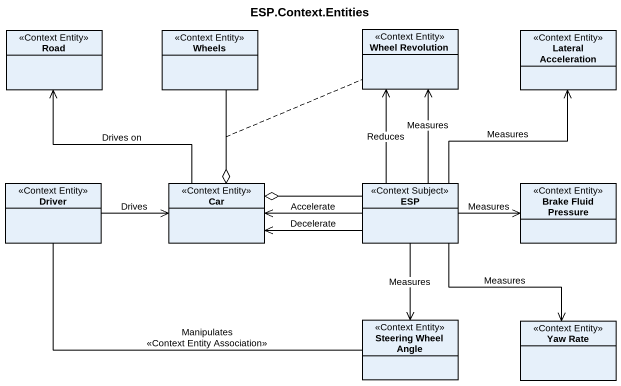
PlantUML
@startuml
title ESP.Context.Entities
hide circle
hide empty members
class Road <<Context Entity>>
class Wheels <<Context Entity>>
class "Wheel Revolution" as Wheel_Revolution <<Context Entity>>
class "Lateral Acceleration" as Lateral_Acceleration <<Context Entity>>
class Driver <<Context Entity>>
class Car <<Context Entity>>
class ESP <<Context Subject>>
class "Brake Fluid Pressure" as Brake_Fluid_Pressure <<Context Entity>>
class "Steering Wheel Angle" as Steering_Wheel_Angle <<Context Entity>>
class "Yaw Rate" as Yaw_Rate <<Context Entity>>
Wheels --o Car
(Wheels, Car) .. Wheel_Revolution
Driver -right-> Car : Drives
Driver -right- Steering_Wheel_Angle : Manipulates\n<<Context Entity Association>>
Car -up-> Road : Drives on
Car <-right- ESP : Accelerate
ESP -up-> Wheel_Revolution : Measures
ESP -up-> Wheel_Revolution : Reduces
ESP -up-> Lateral_Acceleration : Measures
ESP -left-> Car : Decelerate
ESP -left-o Car
ESP -right-> Brake_Fluid_Pressure : Measures
ESP --> Steering_Wheel_Angle : Measures
Yaw_Rate <-up- ESP : Measures
@enduml
